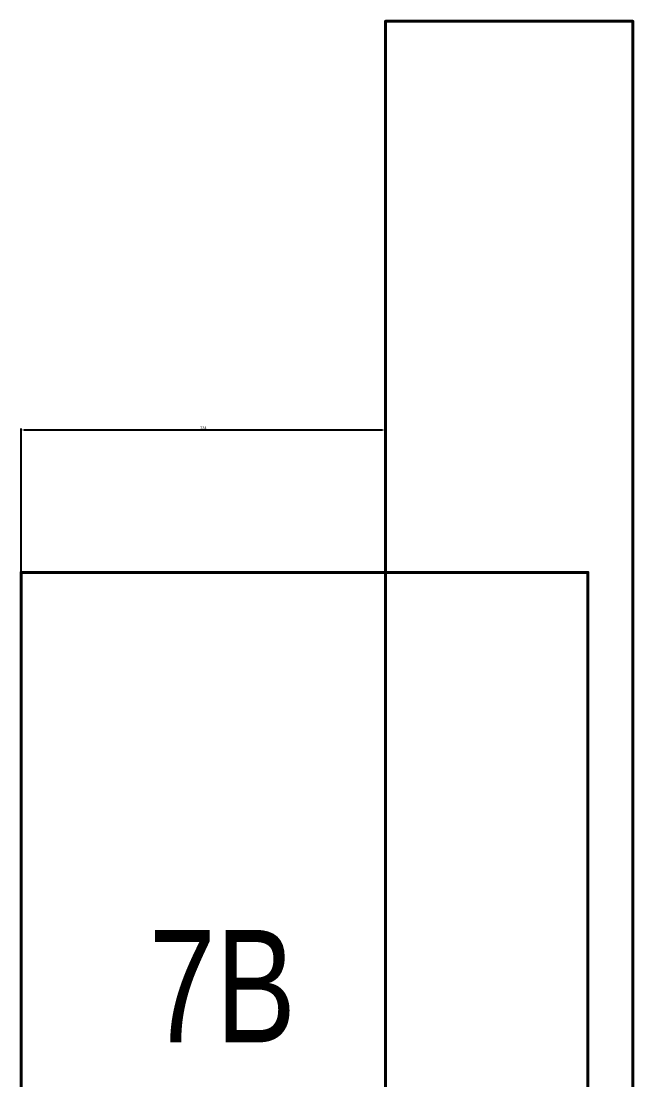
# Model space of a CAD drawing. Header units: millimetres. Extents: x 36689 to 81590, y -49198 to -25401.
# Drawn here: x 53469 to 54013, y -29479 to -28538 of the extents above; entities that cross this region are included whole.
import ezdxf

# ---------------------------------------------------------------- set-up
doc = ezdxf.new("R2010")
doc.units = ezdxf.units.MM
doc.header["$PDMODE"] = 34
doc.header["$PDSIZE"] = 25
doc.layers.add('01 Черновое', color=7, linetype='Continuous')
doc.layers.add('11 Привязка размеры', color=7, linetype='Continuous')
doc.layers.add('04 Мебель', color=5, linetype='Continuous', true_color=0x0000ff)
doc.styles.add('QCADDimTextStyle', font='txt')
doc.styles.add('textstyle96', font='FreeMono.ttf', dxfattribs={"width": 0.8})
doc.dimstyles.new('QCADDimStyle', dxfattribs={"dimtxt": 2.5, "dimasz": 2.5, "dimexe": 1.25, "dimexo": 0.625, "dimtad": 1, "dimtoh": 1, "dimdec": 4, "dimzin": 0, "dimdsep": 46, "dimtxsty": 'QCADDimTextStyle', "dimcen": 0.09, "dimadec": 0, "dimazin": 0, "dimtfac": 1, "dimtdec": 4, "dimtofl": 0, "dimtmove": 0, "dimatfit": 3, "dimfxl": 1, "dimtolj": 1, "dimtzin": 0, "dimarcsym": 0})

# ---------------------------------------------------------------- blocks, each defined once
blk = doc.blocks.new('*D107')
at = {"layer": '11 Привязка размеры', "color": 0, "lineweight": -2}
for p, q in [((53469.11, -29027.75), (53469.11, -28900.55)), ((53793.11, -29027.75), (53793.11, -28900.55)), ((53471.61, -28901.8), (53790.61, -28901.8))]:
    blk.add_line(p, q, dxfattribs=at)
at = {"layer": '11 Привязка размеры', "color": 0}
for points in [[(53471.61, -28901.38), (53471.61, -28902.21), (53469.11, -28901.8)], [(53790.61, -28902.21), (53790.61, -28901.38), (53793.11, -28901.8)]]:
    blk.add_solid(points, dxfattribs=at)
at = {"layer": 'Defpoints', "color": 0}
for p in [(53793.11, -28901.8), (53469.11, -29028.38), (53793.11, -29028.38)]:
    blk.add_point(p, dxfattribs=at)
at = {"layer": '11 Привязка размеры', "color": 0, "insert": (53631.11, -28899.92), "char_height": 2.5, "attachment_point": 5, "style": 'QCADDimTextStyle'}
blk.add_mtext('324', dxfattribs=at)

msp = doc.modelspace()

# ---------------------------------------------------------------- linework, layer by layer
at = {"layer": '01 Черновое', "lineweight": 40}
msp.add_lwpolyline([(53793.11174, -31338.379), (53793.11174, -28538.379), (54013.11174, -28538.379), (54013.11174, -31338.379)], close=True, dxfattribs=at)
at = {"layer": '04 Мебель', "lineweight": 40, "flags": 128}
for points in [[(53793.11174, -29028.379), (53469.11174, -29028.379), (53469.11174, -29878.379), (53793.11174, -29878.379)], [(53973.1462, -29878.379), (53793.11174, -29878.379), (53793.11174, -29028.379), (53973.1462, -29028.379)]]:
    msp.add_lwpolyline(points, close=True, dxfattribs=at)

# ---------------------------------------------------------------- texts
at = {"layer": '04 Мебель', "lineweight": 40, "style": 'textstyle96', "width": 0.8}
msp.add_text('7В', height=100, dxfattribs=at).set_placement((53582.57749, -29446.13522))

# ---------------------------------------------------------------- dimensions: what is measured, and where the dimension line sits
at = {"layer": '11 Привязка размеры'}
dim = msp.add_linear_dim(base=(53793.11174, -28901.795), p1=(53469.11174, -29028.379), p2=(53793.11174, -29028.379), dimstyle='QCADDimStyle', override={"dimtxt": 2.5, "dimasz": 2.5, "dimexe": 1.25, "dimexo": 0.625, "dimgap": 0.625, "dimtad": 1, "dimtih": 0, "dimtoh": 0, "dimdec": 2, "dimzin": 8, "dimdsep": 44, "dimcen": 2.5, "dimclrd": 0, "dimclre": 0, "dimclrt": 0, "dimtdec": 2, "dimtofl": 1, "dimtmove": 2, "dimfxl": 1, "dimfxlon": 0, "dimtolj": 0, "dimtzin": 8}, dxfattribs=at)
dim.commit()
dim.dimension.update_dxf_attribs({"geometry": '*D107', "text_midpoint": (53631.11174, -28899.92)})

doc.saveas('drawing.dxf')
